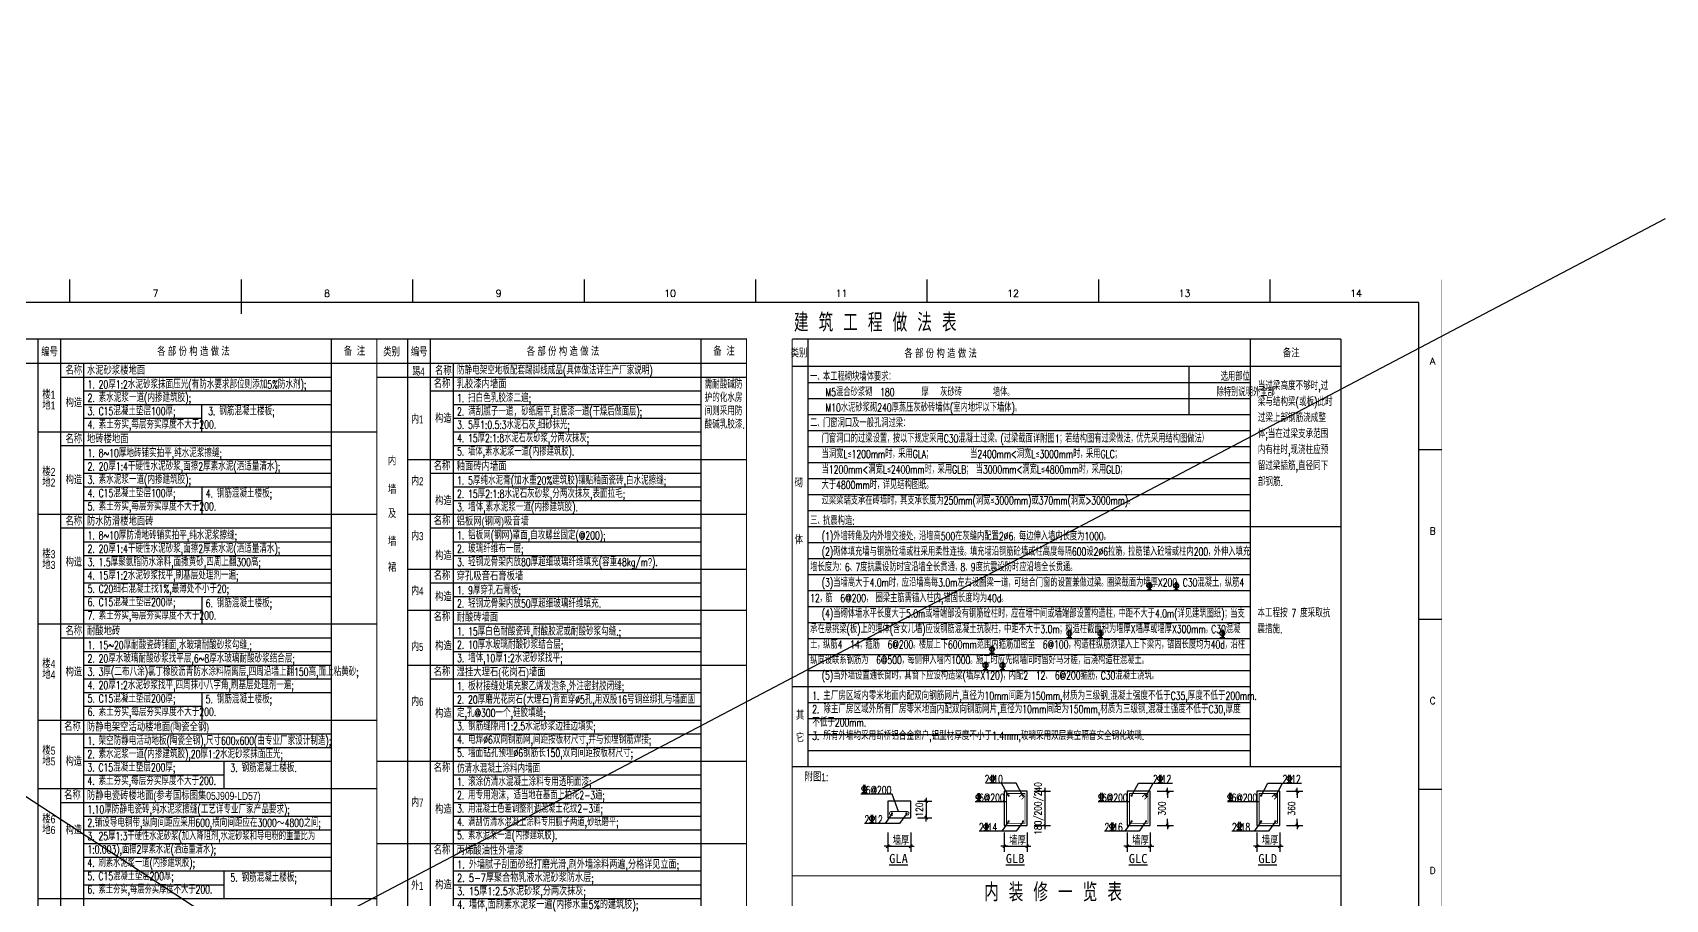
# Model space of a CAD drawing. Header units: millimetres. Extents: x 520869 to 643785, y -152849 to 11200.
# Drawn here: x 572383 to 643785, y -26702 to 11200 of the extents above; entities that cross this region are included whole.
import ezdxf
from ezdxf.enums import TextEntityAlignment as Align

# ---------------------------------------------------------------- set-up
doc = ezdxf.new("R2010")
doc.units = ezdxf.units.MM
doc.header["$LTSCALE"] = 1000
doc.layers.get('0').update_dxf_attribs({"color": 8})
doc.layers.get('DEFPOINTS').update_dxf_attribs({"color": 8})
for name, color, linetype in [('-人员定位', 6, 'Continuous'), ('PUB_DIM', 8, 'Continuous'), ('PUB_TEXT', 8, 'Continuous'), ('工程做法表', 8, 'Continuous')]:
    doc.layers.add(name, color=color, linetype=linetype)
doc.styles.add('BIGFONT', font='haiwenrs.shx', dxfattribs={"width": 0.8, "bigfont": 'haiwenhz.shx'})
doc.styles.add('DIM_FONT', font='SIMPLEX.shx', dxfattribs={"width": 0.8})
doc.styles.add('HZ', font='geditxt.shx', dxfattribs={"width": 0.75, "bigfont": 'hzfs_1.shx'})
doc.styles.add('ST', font='simsun.ttf', dxfattribs={"width": 0.8})
doc.styles.get("Standard").update_dxf_attribs({"font": 'txt', "bigfont": 'gbcbig.shx'})
doc.dimstyles.new('DIMN', dxfattribs={"dimtxt": 300, "dimasz": 1, "dimexe": 250, "dimexo": 300, "dimgap": 150, "dimtad": 1, "dimdec": 0, "dimzin": 0, "dimdsep": 46, "dimtxsty": 'DIM_FONT', "dimblk": '_DIMX', "dimcen": 0.09, "dimclrt": 7, "dimadec": 0, "dimazin": 0, "dimtfac": 1, "dimtdec": 0, "dimtix": 1, "dimtmove": 2, "dimatfit": 3, "dimldrblk": '_DIMX', "dimfxl": 0, "dimtolj": 1, "dimtzin": 0, "dimarcsym": 0})

# ---------------------------------------------------------------- blocks, each defined once
blk = doc.blocks.new('GEDI_WK_A11')
at = {"color": 3}
for p, q in [((450, 584), (450, 594)), ((525, 584), (525, 594)), ((600, 584), (600, 594)), ((675, 584), (675, 594)), ((750, 584), (750, 594)), ((825, 584), (825, 594)), ((900, 584), (900, 594)), ((975, 584), (975, 594)), ((1040, 519.75), (1050, 519.75)), ((1040, 445.5), (1050, 445.5)), ((1040, 371.25), (1050, 371.25))]:
    blk.add_line(p, q, dxfattribs=at)
blk.add_lwpolyline([(0, 0, 0.1, 0.1, 0), (1050, 0, 0.1, 0.1, 0), (1050, 594, 0.1, 0.1, 0), (0, 594, 0.1, 0.1, 0)], format="xyseb", close=True, dxfattribs=at)
blk.add_lwpolyline([(525, 579, 0.5, 0.5, 0), (525, 594, 0.5, 0.5, 0)], format="xyseb", dxfattribs=at)
blk.add_lwpolyline([(25, 10), (1040, 10), (1040, 584), (25, 584)], close=True, dxfattribs=at)
for s, p in [('7', (487.5, 588)), ('8', (562.5, 588)), ('9', (637.5, 588)), ('10', (712.5, 588)), ('11', (787.5, 588)), ('12', (862.5, 588)), ('13', (937.5, 588)), ('14', (1012.5, 588))]:
    blk.add_text(s, height=3, dxfattribs=at).set_placement(p, align=Align.MIDDLE)
for s, p in [('A', (1046, 556.88)), ('B', (1046, 482.62)), ('C', (1046, 408.38)), ('D', (1046, 334.12))]:
    blk.add_text(s, height=3, dxfattribs=at).set_placement(p, align=Align.CENTER)
blk = doc.blocks.new('_DIMX')
blk.add_line((-150, 0), (150, 0))
at = {"const_width": 50}
blk.add_lwpolyline([(-70, -70), (70, 70)], dxfattribs=at)
blk = doc.blocks.new('*D24')
at = {"layer": 'DEFPOINTS', "color": 0, "transparency": 16777216}
for p in [(610782, -22406), (610782, -23142), (611459, -23142)]:
    blk.add_point(p, dxfattribs=at)
at = {"layer": 'PUB_DIM', "color": 0, "lineweight": -2, "transparency": 16777216}
for p, q in [((611082, -22406), (611709, -22406)), ((611459, -22405), (611459, -22404)), ((611459, -22406), (611459, -23142)), ((611082, -23142), (611709, -23142)), ((611459, -23143), (611459, -23144))]:
    blk.add_line(p, q, dxfattribs=at)
for p, rotation in [((611459, -22406), 270), ((611459, -23142), 90)]:
    blk.add_blockref('_DIMX', p, dxfattribs=dict(at, rotation=rotation))
at = {"layer": 'PUB_DIM', "color": 7, "transparency": 16777216, "insert": (611159, -22774), "char_height": 300, "attachment_point": 5, "rotation": 90, "style": 'DIM_FONT'}
blk.add_mtext('\\A1;120', dxfattribs=at)
blk = doc.blocks.new('_ArchTick')
at = {"color": 0, "linetype": 'ByBlock', "const_width": 0.4}
blk.add_lwpolyline([(-0.5, -0.5), (0.5, 0.5)], dxfattribs=at)
blk = doc.blocks.new('*D25')
at = {"layer": 'DEFPOINTS', "color": 0, "transparency": 16777216}
for p in [(621259, -21977), (621259, -23477), (622020, -23477)]:
    blk.add_point(p, dxfattribs=at)
at = {"layer": 'PUB_DIM', "color": 0, "lineweight": -2, "transparency": 16777216}
for p, q in [((621559, -21977), (622270, -21977)), ((622020, -21978), (622020, -22269)), ((621559, -23477), (622270, -23477)), ((622020, -23476), (622020, -23186))]:
    blk.add_line(p, q, dxfattribs=at)
for p, rotation in [((622020, -21977), 90), ((622020, -23477), 270)]:
    blk.add_blockref('_DIMX', p, dxfattribs=dict(at, rotation=rotation))
at = {"layer": 'PUB_DIM', "color": 7, "transparency": 16777216, "insert": (621774, -22727), "char_height": 300, "attachment_point": 5, "rotation": 90, "style": 'DIM_FONT'}
blk.add_mtext('\\A1;300', dxfattribs=at)
blk = doc.blocks.new('*D26')
at = {"layer": 'DEFPOINTS', "color": 0, "transparency": 16777216}
for p in [(626924, -21977), (626924, -23477), (627685, -23477)]:
    blk.add_point(p, dxfattribs=at)
at = {"layer": 'PUB_DIM', "color": 0, "lineweight": -2, "transparency": 16777216}
for p, q in [((627224, -21977), (627935, -21977)), ((627685, -21978), (627685, -22269)), ((627224, -23477), (627935, -23477)), ((627685, -23476), (627685, -23186))]:
    blk.add_line(p, q, dxfattribs=at)
for p, rotation in [((627685, -21977), 90), ((627685, -23477), 270)]:
    blk.add_blockref('_DIMX', p, dxfattribs=dict(at, rotation=rotation))
at = {"layer": 'PUB_DIM', "color": 7, "transparency": 16777216, "insert": (627439, -22727), "char_height": 300, "attachment_point": 5, "rotation": 90, "style": 'DIM_FONT'}
blk.add_mtext('\\A1;360', dxfattribs=at)

msp = doc.modelspace()

# ---------------------------------------------------------------- linework, layer by layer
at = {"layer": '-人员定位'}
for p, q in [((520869.1, 11200.5), (643785.5, -68973.2)), ((521772.9, -61068.7), (643785.5, 3070.2))]:
    msp.add_line(p, q, dxfattribs=at)
at = {"color": 3}
for p, q in [((609978.2, -22096.6), (608608.3, -22096.6)), ((610253.3, -22859.7), (609978.2, -22096.6)), ((615392.8, -21615.5), (614119.7, -21615.5)), ((615054, -22171.3), (614754, -21615.5)), ((615692.8, -22171.3), (615392.8, -21615.5)), ((620442.3, -22171.3), (620742.3, -21615.5)), ((620742.3, -21615.5), (622224.6, -21615.5)), ((621081.1, -22171.3), (621381.1, -21615.5)), ((626106.9, -22171.3), (626406.9, -21615.5)), ((626406.9, -21615.5), (627878.4, -21615.5)), ((626745.8, -22171.3), (627045.8, -21615.5)), ((614976.2, -22431.4), (613601.7, -22431.4)), ((620353.7, -22431.4), (618979.2, -22431.4)), ((626018.4, -22431.4), (624643.9, -22431.4)), ((610295.6, -23388.3), (608760.2, -23388.3)), ((609963.7, -22964.2), (609663.7, -23388.3)), ((610595.6, -22964.2), (610295.6, -23388.3)), ((615062.8, -23290.3), (614762.8, -23723)), ((615694.7, -23290.3), (615394.7, -23723)), ((620440.3, -23290.3), (620140.3, -23723)), ((621072.3, -23290.3), (620772.3, -23723)), ((626105, -23290.3), (625805, -23723)), ((626737, -23290.3), (626437, -23723)), ((615394.7, -23723), (613770.7, -23723)), ((620772.3, -23723), (619257.1, -23723)), ((626437, -23723), (624832.1, -23723))]:
    msp.add_line(p, q, dxfattribs=at)
for points in [[(614876.2, -23477.2), (615881.3, -23477.2), (615881.3, -21977.2), (614876.2, -21977.2)], [(620253.7, -23477.2), (621258.9, -23477.2), (621258.9, -21977.2), (620253.7, -21977.2)], [(625918.4, -23477.2), (626923.6, -23477.2), (626923.6, -21977.2), (625918.4, -21977.2)], [(609777.1, -23142.5), (610782.2, -23142.5), (610782.2, -22405.6), (609777.1, -22405.6)]]:
    msp.add_lwpolyline(points, close=True, dxfattribs=at)
at = {"color": 3, "const_width": 40}
for points in [[(614976.2, -23377.2), (615781.3, -23377.2), (615781.3, -22077.2), (614976.2, -22077.2)], [(620353.7, -23377.2), (621158.9, -23377.2), (621158.9, -22077.2), (620353.7, -22077.2)], [(626018.4, -23377.2), (626823.6, -23377.2), (626823.6, -22077.2), (626018.4, -22077.2)]]:
    msp.add_lwpolyline(points, close=True, dxfattribs=at)
at = {"color": 3, "const_width": 50}
for points in [[(615037.8, -22164.1, 1), (615087.8, -22164.1, 1)], [(615719.7, -22164.1, -1), (615669.7, -22164.1, -1)], [(620415.3, -22164.1, 1), (620465.3, -22164.1, 1)], [(621097.3, -22164.1, -1), (621047.3, -22164.1, -1)], [(626080, -22164.1, 1), (626130, -22164.1, 1)], [(626762, -22164.1, -1), (626712, -22164.1, -1)], [(609938.7, -22939.2, -1), (609988.7, -22939.2, -1)], [(610620.6, -22939.2, 1), (610570.6, -22939.2, 1)], [(615037.8, -23290.3, -1), (615087.8, -23290.3, -1)], [(615719.7, -23290.3, 1), (615669.7, -23290.3, 1)], [(620415.3, -23290.3, -1), (620465.3, -23290.3, -1)], [(621097.3, -23290.3, 1), (621047.3, -23290.3, 1)], [(626080, -23290.3, -1), (626130, -23290.3, -1)], [(626762, -23290.3, 1), (626712, -23290.3, 1)]]:
    msp.add_lwpolyline(points, format="xyb", close=True, dxfattribs=at)
at = {"color": 3, "const_width": 40}
for points in [[(615681.1, -22077.2), (615532.7, -22225.6)], [(621058.7, -22077.2), (620910.3, -22225.6)], [(626723.3, -22077.2), (626574.9, -22225.6)], [(615781.3, -22181.7), (615635.1, -22328)], [(621158.9, -22181.7), (621012.6, -22328)], [(626823.6, -22181.7), (626677.3, -22328)]]:
    msp.add_lwpolyline(points, dxfattribs=at)
msp.add_lwpolyline([(610009.7, -23015), (609935, -23015, -0.9975639), (609934.5, -22859.7, -0.0015201), (609934.8, -22859.7), (610624.4, -22859.7, -0.0013339), (610624.7, -22859.7, -0.9978618), (610624.3, -23015), (610549.6, -23015)], format="xyb", dxfattribs=at)
at = {"layer": 'PUB_DIM'}
for p, q in [((616181.3, -21977.2), (616893, -21977.2)), ((616643, -21827.2), (616643, -23627.2)), ((616181.3, -23477.2), (616893, -23477.2))]:
    msp.add_line(p, q, dxfattribs=at)
at = {"layer": 'PUB_TEXT'}
for p, q in [((621197.4, -12828.5), (621197.4, -13161)), ((621260.4, -12828.5), (621260.4, -13161)), ((622359.4, -12828.5), (622359.4, -13161)), ((622422.4, -12828.5), (622422.4, -13161)), ((621123.9, -13161), (621333.9, -13161)), ((622285.9, -13161), (622495.9, -13161)), ((617686.4, -14912.5), (617686.4, -15245)), ((617749.4, -14912.5), (617749.4, -15245)), ((619053.4, -14912.5), (619053.4, -15245)), ((619116.4, -14912.5), (619116.4, -15245)), ((624382.4, -14912.5), (624382.4, -15245)), ((624445.4, -14912.5), (624445.4, -15245)), ((614308.4, -15608.5), (614308.4, -15941)), ((614371.4, -15608.5), (614371.4, -15941)), ((617612.9, -15245), (617822.9, -15245)), ((618979.9, -15245), (619189.9, -15245)), ((624308.9, -15245), (624518.9, -15245)), ((614022.4, -16310.5), (614022.4, -16643)), ((614085.4, -16310.5), (614085.4, -16643)), ((614234.9, -15941), (614444.9, -15941)), ((614767.4, -16310.5), (614767.4, -16643)), ((614830.4, -16310.5), (614830.4, -16643)), ((613948.9, -16643), (614158.9, -16643)), ((614693.9, -16643), (614903.9, -16643)), ((614323.5, -21263.1), (614323.5, -21595.6)), ((614386.5, -21263.1), (614386.5, -21595.6)), ((621659.5, -21263.1), (621659.5, -21595.6)), ((621722.5, -21263.1), (621722.5, -21595.6)), ((627311.5, -21261.1), (627311.5, -21593.6)), ((627374.5, -21261.1), (627374.5, -21593.6)), ((608645, -22031.6), (608855, -22031.6)), ((608718.5, -21699.1), (608718.5, -22031.6)), ((608781.5, -21699.1), (608781.5, -22031.6)), ((613714.5, -22055.1), (613714.5, -22387.6)), ((613777.5, -22055.1), (613777.5, -22387.6)), ((614250, -21595.6), (614460, -21595.6)), ((619088.5, -22040.1), (619088.5, -22372.6)), ((619151.5, -22040.1), (619151.5, -22372.6)), ((621586, -21595.6), (621796, -21595.6)), ((624726.5, -22047.1), (624726.5, -22379.6)), ((624789.5, -22047.1), (624789.5, -22379.6)), ((627238, -21593.6), (627448, -21593.6)), ((613641, -22387.6), (613851, -22387.6)), ((619015, -22372.6), (619225, -22372.6)), ((624653, -22379.6), (624863, -22379.6)), ((608977, -23342.6), (609187, -23342.6)), ((609050.5, -23010.1), (609050.5, -23342.6)), ((609113.5, -23010.1), (609113.5, -23342.6)), ((614047.5, -23361.1), (614047.5, -23693.6)), ((614110.5, -23361.1), (614110.5, -23693.6)), ((619561.5, -23342.1), (619561.5, -23674.6)), ((619624.5, -23342.1), (619624.5, -23674.6)), ((625125.5, -23317.1), (625125.5, -23649.6)), ((625188.5, -23317.1), (625188.5, -23649.6)), ((613974, -23693.6), (614184, -23693.6)), ((619488, -23674.6), (619698, -23674.6)), ((625052, -23649.6), (625262, -23649.6))]:
    msp.add_line(p, q, dxfattribs=at)
for centre in [(621228.9, -12986), (622390.9, -12986), (617717.9, -15070), (619084.9, -15070), (624413.9, -15070), (614339.9, -15766), (614053.9, -16468), (614798.9, -16468), (614355, -21420.6), (621691, -21420.6), (627343, -21418.6), (608750, -21856.6), (613746, -22212.6), (619120, -22197.6), (624758, -22204.6), (609082, -23167.6), (614079, -23518.6), (619593, -23499.6), (625157, -23474.6)]:
    msp.add_circle(centre, 105, dxfattribs=at)
at = {"layer": '工程做法表'}
for p, q in [((579772.8, -5059.9), (579772.8, -6259.9)), ((579780.7, -8659.9), (579780.7, -9859.9)), ((579780.7, -13459.9), (579780.7, -14659.9)), ((579780.7, -17659.9), (579780.7, -18859.9)), ((580745, -20659.9), (580745, -21859.9)), ((580745, -25459.9), (580745, -26659.9))]:
    msp.add_line(p, q, dxfattribs=at)
at = {"layer": '工程做法表', "const_width": 50}
for points in [[(533509.7, -2196.3), (576964, -2196.3)], [(533509.7, -2196.3), (587438.4, -2196.3), (587438.4, -57496.3), (571275.3, -57496.3)], [(533509.7, -2196.3), (587438.4, -2196.3), (587438.4, -57496.3), (571275.3, -57496.3)], [(549672.8, -2196.3), (603601.4, -2196.3), (603601.4, -54259.9), (587438.4, -54259.9)], [(549672.8, -2196.3), (603601.4, -2196.3), (603598.6, -53059.9), (587438.4, -53059.9)], [(629601.4, -2195.7), (605601.4, -2195.7)], [(629601.4, -2195.7), (629601.4, -51122.4), (605601.4, -51122.4), (605601.4, -2195.7)], [(571268.9, -3259.9), (587438.4, -3259.9)], [(587432, -3259.9), (603601.4, -3259.9)], [(605598.8, -25677), (629601.4, -25677)], [(605598.8, -25677), (629598.8, -25677)]]:
    msp.add_lwpolyline(points, dxfattribs=at)
at = {"layer": '工程做法表'}
for points in [[(572606.8, -2196.3), (572606.8, -57496.3)], [(573606.8, -2196.3), (573606.8, -57496.3)], [(585437, -2196.3), (585437, -57496.3)], [(588770.9, -2196.3), (588770.9, -53059.9)], [(589769.9, -2196.3), (589769.9, -45859.9)], [(601601.1, -2196.3), (601601.1, -53059.9)], [(606288.7, -2195.7), (606288.7, -20895.7)], [(625626.4, -2195.7), (625626.4, -20895.7)], [(574606.8, -3259.9), (574606.8, -57496.3)], [(590770.9, -3259.9), (590770.9, -45859.9)], [(629601.4, -3395.7), (605601.4, -3395.7)], [(622946.4, -3395.7), (622946.4, -5495.7)], [(573606.8, -3859.9), (585437, -3859.9)], [(573606.8, -3859.9), (585437, -3859.9)], [(587439.4, -3859.9), (603601.2, -3859.9)], [(606293, -4095.7), (625626.4, -4095.7)], [(574606.8, -4459.9), (585437, -4459.9)], [(589770.9, -4459.9), (601601.1, -4459.9)], [(606293, -4795.7), (625626.4, -4795.7)], [(574606.8, -5059.9), (585437, -5059.9)], [(574606.8, -5659.9), (579772.8, -5659.9)], [(590770.9, -5059.9), (601601.1, -5059.9)], [(590770.9, -5659.9), (601601.1, -5659.9)], [(606293, -5495.7), (625626.4, -5495.7)], [(572606.8, -6259.9), (587438.4, -6259.9)], [(590770.9, -6259.9), (601601.1, -6259.9)], [(606293, -6195.7), (625626.4, -6195.7)], [(573606.8, -6859.9), (585437, -6859.9)], [(590770.9, -6859.9), (601601.1, -6859.9)], [(606293, -6895.7), (625626.4, -6895.7)], [(574606.8, -7459.9), (585437, -7459.9)], [(588770.9, -7459.9), (603601, -7459.9)], [(606293, -7595.7), (625626.4, -7595.7)], [(574606.8, -8059.9), (585437, -8059.9)], [(589770.9, -8059.9), (601601.1, -8059.9)], [(606293, -8295.7), (625626.4, -8295.7)], [(574606.8, -8659.9), (585437, -8659.9)], [(574606.8, -9259.9), (579780.7, -9259.9)], [(590770.9, -8659.9), (601601.1, -8659.9)], [(590770.9, -9259.9), (601601.1, -9259.9)], [(606293, -8995.7), (625626.4, -8995.7)], [(572606.8, -9859.9), (587438.4, -9859.9)], [(588769.9, -9859.9), (603600.9, -9859.9)], [(606293, -9695.7), (625626.4, -9695.7)], [(573606.8, -10459.9), (585437, -10459.9)], [(589770.9, -10459.9), (601601.1, -10459.9)], [(606293, -10395.7), (629601.4, -10395.7)], [(574606.8, -11059.9), (585437, -11059.9)], [(590770.9, -11059.9), (601601.1, -11059.9)], [(606293, -11095.7), (625626.4, -11095.7)], [(574606.8, -11659.9), (585437, -11659.9)], [(590770.9, -11659.9), (601601.1, -11659.9)], [(606293, -11795.7), (625626.4, -11795.7)], [(574606.8, -12259.9), (585437, -12259.9)], [(588769.9, -12259.9), (603600.9, -12259.9)], [(606293, -12495.7), (625626.4, -12495.7)], [(574606.8, -12859.9), (585437, -12859.9)], [(574606.8, -13459.9), (585437, -13459.9)], [(589770.9, -12859.9), (601601.1, -12859.9)], [(590770.9, -13459.9), (601601.1, -13459.9)], [(606293, -13195.7), (625626.4, -13195.7)], [(574606.8, -14059.9), (579780.7, -14059.9)], [(588769.9, -14059.9), (603600.9, -14059.9)], [(606293, -13895.7), (625626.4, -13895.7)], [(572606.8, -14659.9), (587438.4, -14659.9)], [(590770.9, -14659.9), (601601.1, -14659.9)], [(606293, -14595.7), (625626.4, -14595.7)], [(573606.8, -15259.9), (585437, -15259.9)], [(590770.9, -15259.9), (601601.1, -15259.9)], [(606293, -15295.7), (625626.4, -15295.7)], [(574606.8, -15859.9), (585437, -15859.9)], [(590770.9, -15859.9), (601601.1, -15859.9)], [(606293, -15995.7), (625626.4, -15995.7)], [(574606.8, -16459.9), (585437, -16459.9)], [(574606.8, -17059.9), (585437, -17059.9)], [(588769.9, -16459.9), (603600.4, -16459.9)], [(589769.9, -17059.9), (601601.1, -17059.9)], [(606293, -16695.7), (625626.4, -16695.7)], [(574606.8, -17659.9), (585437, -17659.9)], [(590770.9, -17659.9), (601601.1, -17659.9)], [(605601.4, -17395.7), (625626.4, -17395.7)], [(574606.8, -18259.9), (579780.7, -18259.9)], [(590770.9, -18259.9), (601601.1, -18259.9)], [(606293, -18095.7), (625626.4, -18095.7)], [(572606.8, -18859.9), (587438.4, -18859.9)], [(590769.9, -18859.9), (601600.1, -18859.9)], [(606293, -18795.7), (625626.4, -18795.7)], [(573606.8, -19459.9), (585437, -19459.9)], [(590769.9, -19459.9), (601601.1, -19459.9)], [(606293, -19495.7), (625626.4, -19495.7)], [(574606.8, -20059.9), (585437, -20059.9)], [(574606.8, -20659.9), (585437, -20659.9)], [(587438.4, -20659.9), (603600.5, -20659.9)], [(590769.9, -20059.9), (601601.1, -20059.9)], [(606293, -20195.7), (625626.4, -20195.7)], [(574606.8, -21259.9), (580745, -21259.9)], [(590770.9, -21259.9), (601601.1, -21259.9)], [(605601.4, -20895.7), (629601.4, -20895.7)], [(606293, -20895.7), (625626.4, -20895.7)], [(572606.8, -21859.9), (587438.1, -21859.9)], [(590770.9, -21859.9), (601601.1, -21859.9)], [(573606.8, -22459.9), (585437, -22459.9)], [(590770.9, -22459.9), (601601.1, -22459.9)], [(574606.8, -23059.9), (585437, -23059.9)], [(590770.9, -23059.9), (601601.1, -23059.9)], [(574606.8, -23659.9), (585437, -23659.9)], [(574606.8, -24259.9), (585437, -24259.9)], [(587438.4, -24259.9), (603600.3, -24259.9)], [(590770.9, -23659.9), (601601.1, -23659.9)], [(574606.8, -24859.9), (585437, -24859.9)], [(590770.9, -24859.9), (601601.1, -24859.9)], [(574606.8, -25459.9), (585437, -25459.9)], [(590770.9, -25459.9), (601601.1, -25459.9)], [(574606.8, -26059.9), (580745, -26059.9)], [(590770.9, -26059.9), (601601.1, -26059.9)], [(572606.8, -26659.9), (587437.9, -26659.9)], [(590770.9, -26659.9), (601601.1, -26659.9)]]:
    msp.add_lwpolyline(points, dxfattribs=at)

# ---------------------------------------------------------------- block references
at = {"xscale": 100, "yscale": 100, "zscale": 100}
msp.add_blockref('GEDI_WK_A11', (529009.7, -59001.6), dxfattribs=at)
at = {"layer": 'PUB_DIM', "xscale": 100, "yscale": 100, "zscale": 100}
for p, rotation in [((616643, -21977.2), 90), ((616643, -23477.2), 270)]:
    msp.add_blockref('_ArchTick', p, dxfattribs=dict(at, rotation=rotation))

# ---------------------------------------------------------------- texts
at = {"layer": 'PUB_DIM', "color": 7, "insert": (616396.7, -22727.2), "char_height": 300, "attachment_point": 5, "rotation": 90, "style": 'DIM_FONT'}
msp.add_mtext('\\A1;180/200/240', dxfattribs=at)
at = {"layer": 'PUB_TEXT', "style": 'HZ'}
for s, height, width, p in [('建 筑 工 程 做 法 表 ', 800, 0.8, (605674.9, -1876.5)), ('2 10', 350, 0.7, (614019, -21615.5)), ('2 12', 350, 0.7, (621381.1, -21615.5)), ('2 12', 350, 0.7, (627045.8, -21615.5)), ('6@200', 350, 0.7, (608814.9, -22096.6)), (' 6@200', 350, 0.7, (613601.7, -22431.4)), (' 6@200', 350, 0.7, (618979.2, -22431.4)), (' 6@200', 350, 0.7, (624643.9, -22431.4)), ('2 12', 350, 0.7, (608760.2, -23388.3)), ('2 14', 350, 0.7, (613770.7, -23723)), ('2 16', 350, 0.7, (619257.1, -23723)), ('2 18', 350, 0.7, (624832.3, -23723)), (' 内 装 修 一 览 表 ', 800, 0.8, (613552.2, -26791.6))]:
    msp.add_text(s, height=height, dxfattribs=dict(at, width=width)).set_placement(p)
at = {"layer": 'PUB_TEXT', "linetype": 'Continuous', "style": 'BIGFONT'}
for s, width, p in [('编号', 0.8, (573124.8, -2947.9)), ('备  注', 0.8, (586456.4, -2917.1)), ('类别', 0.8, (588079.7, -2947.9)), ('编号', 0.8, (589287.9, -2947.9)), ('备  注', 0.8, (602619.4, -2917.1)), ('类别', 0.8, (605899.2, -2997.7)), ('备注', 0.8, (627425, -2997.7)), ('踢4', 0.75, (589257.1, -3798)), ('名称', 0.8, (590287.1, -4330.8)), ('楼1', 0.8, (573092.3, -4811.5)), ('地1', 0.8, (573092.3, -5279.5)), ('内1', 0.75, (589206.6, -5889.1)), ('楼2', 0.8, (573092.3, -8182.6)), ('内', 0.8, (588104.7, -7711.1)), ('名称', 0.8, (590287.1, -7930.8)), ('地2', 0.8, (573092.3, -8650.6)), ('内2', 0.75, (589206.6, -8593.2)), ('砌', 0.8, (605887.4, -8677.8)), ('墙', 0.8, (588104.7, -8962.8)), ('及', 0.8, (588104.7, -10020)), ('名称', 0.8, (590287.1, -10330.8)), ('内3', 0.75, (589206.6, -10993.2)), ('楼3', 0.8, (573092.3, -11782.6)), ('墙', 0.8, (588104.7, -11237.9)), ('体', 0.8, (605887.4, -11165.9)), ('地3', 0.8, (573092.3, -12250.6)), ('裙', 0.8, (588104.7, -12370.4)), ('名称', 0.8, (590287.1, -12730.8)), ('内4', 0.75, (589206.6, -13393.2)), ('名称', 0.8, (590287.1, -14530.8)), ('内5', 0.75, (589206.6, -15835.4)), ('楼4', 0.8, (573092.3, -16582.6)), ('地4', 0.8, (573092.3, -17050.6)), ('名称', 0.8, (590287.1, -16930.8)), ('内6', 0.75, (589206.6, -18235.4)), ('其', 0.8, (605944.7, -18843.4)), ('名称', 0.8, (574123, -19330.8)), ('楼5', 0.8, (573092.3, -20375.7)), ('它', 0.8, (605944.7, -19816)), ('地5', 0.8, (573092.3, -20843.7)), ('名称', 0.8, (590287.1, -21130.8)), ('名称', 0.8, (574123, -22330.8)), ('内7', 0.75, (589206.6, -22646.9)), ('楼6', 0.8, (573092.3, -23375.7)), ('地6', 0.8, (573092.3, -23843.7)), ('名称', 0.8, (590287.1, -24730.8)), ('外1', 0.75, (589206.6, -26289.1))]:
    msp.add_text(s, height=350, dxfattribs=dict(at, width=width)).set_placement(p, align=Align.CENTER)
at = {"layer": 'PUB_TEXT', "linetype": 'Continuous', "style": 'BIGFONT', "width": 0.8}
for s, p in [('各 部 份 构 造 做 法', (577828.1, -2928.7)), ('各 部 份 构 造 做 法', (593991.1, -2928.7)), ('各 部 份 构 造 做 法', (610505.4, -3018.8)), ('名称', (573817.2, -3751)), ('水泥砂浆楼地面', (574756.1, -3751)), ('名称', (589981.5, -3763.4)), ('乳胶漆内墙面', (590926, -4349.9)), ('构造', (573823.6, -5167.8)), ('构造', (589983.5, -5854.5)), ('名称', (573817.2, -6751)), ('地砖楼地面', (574756.1, -6751)), ('釉面砖内墙面', (590926, -7949.9)), ('构造', (573823.6, -8538.8)), ('构造', (589983.5, -9454.5)), ('名称', (573817.2, -10351)), ('防水防滑楼地面砖', (574756.1, -10351)), ('铝板网(钢网)吸音墙', (590926, -10349.9)), ('构造', (573823.6, -12138.8)), ('构造', (589983.5, -11854.5)), ('穿孔吸音石膏板墙', (590926, -12749.9)), ('构造', (589983.5, -13654.5)), ('耐酸砖墙面', (590926, -14549.9)), ('名称', (573817.2, -15151)), ('耐酸地砖', (574756.1, -15151)), ('构造', (589983.5, -15800.7)), ('构造', (573823.6, -16938.8)), ('湿挂大理石(花岗石)墙面', (590926, -16949.9)), ('构造', (589983.5, -18749.1)), ('防静电架空活动楼地面(陶瓷全钢) ', (574753.9, -19350)), ('构造', (573819.4, -20854.5)), ('附图1:', (606142.9, -21534)), ('防静电瓷砖楼地面(参考国标图集05J909-LD57) ', (574753.9, -22350)), ('构造', (589983.5, -22948)), ('构造', (573819.4, -23854.5)), ('墙厚', (609993.5, -24308.2)), ('墙厚', (615092.6, -24308.2)), ('墙厚', (620470.2, -24308.2)), ('墙厚', (626134.9, -24308.2)), ('丙烯酸油性外墙漆', (590926, -24749.9)), ('构造', (589983.5, -26254.5))]:
    msp.add_text(s, height=350, dxfattribs=at).set_placement(p)
at = {"layer": 'PUB_TEXT', "style": 'ST'}
for s, p in [('%%uGLA', (609842.9, -25116.4)), ('%%UGLB', (614942, -25116.4)), ('%%UGLC', (620319.6, -25116.4)), ('%%UGLD', (625984.3, -25116.4))]:
    msp.add_text(s, height=400, dxfattribs=at).set_placement(p)
at = {"layer": 'PUB_TEXT', "linetype": 'Continuous', "char_height": 350, "attachment_point": 1, "style": 'HZ'}
for s, insert, width in [('{\\W0.7;\\P防静电架空地板配套踢脚线成品(具体做法详生产厂家说明)}', (590941.4, -2808.8), 10657.664), ('{\\W0.7;1. 20厚1:2水泥砂浆抹面压光(有防水要求部位则添加5%防水剂);\\P2. 素水泥浆一道(内掺建筑胶);\\P3. C15混凝土垫层100厚;\\P4. 素土夯实,每层夯实厚度不大于200.}', (574786.2, -4009.9), 12745.052), ('{\\W0.7;需耐酸碱防护的化水房间则采用防酸碱乳胶漆.}', (601770.1, -4008.9), 1831.302), ('{\\W0.7;1. 扫白色乳胶漆二遍;\\P2. 满刮腻子一道\\fSimSun|b0|i0|c134|p2;，\\Fgeditxt,dxt|c134;砂纸磨平,封底漆一道(干燥后做面层);\\P3. 5厚1:0.5:3水泥石灰,细砂抹光;\\P4. 15厚2:1:8水泥石灰砂浆,分两次抹灰;\\P5. 墙体,素水泥浆一道(内掺建筑胶).}', (590943.4, -4608.8), 8336.461), ('{\\W0.7;\\P\\P3. 钢筋混凝土楼板;}', (580061.6, -4009.9), 12745.052), ('{\\W0.7;1. 8~10厚地砖铺实拍平,纯水泥浆擦缝;\\P2. 20厚1:4干硬性水泥砂浆,面擦2厚素水泥(洒适量清水);\\P3. 素水泥浆一道(内掺建筑胶);\\P4. C15混凝土垫层100厚;\\P5. 素土夯实,每层夯实厚度不大于200.}', (574786.2, -7009.9), 12745.052), ('{\\W0.7;1. 5厚纯水泥膏(加水重20%建筑胶)镶贴釉面瓷砖,白水泥擦缝;\\P2. 15厚2:1:8水泥石灰砂浆,分两次抹灰,表面拉毛;\\P3. 墙体,素水泥浆一道(内掺建筑胶).}', (590943.4, -8208.8), 10657.664), ('\\P\\P{\\W0.7;4. 钢筋混凝土楼板;\\H1.0714x; }', (579950.1, -7609.9), 12745.052), ('{\\W0.7;1. 8~10厚防滑地砖铺实拍平,纯水泥浆擦缝;\\P2. 20厚1:4干硬性水泥砂浆,面擦2厚素水泥(洒适量清水);\\P3. 1.5厚聚氨脂防水涂料,面撒黄砂,四周上翻300高;\\P4. 15厚1:2水泥砂浆找平,刷基层处理剂一遍;\\P5. C20细石混凝土找1%,最薄处不小于20;\\P6. C15混凝土垫层200厚;\\P7. 素土夯实,每层夯实厚度不大于200.}', (574786.2, -10609.9), 12745.052), ('{\\W0.7;1. 铝板网(钢网)罩面,自攻螺丝固定(@200);\\P2. 玻璃纤维布一层;\\P3. 轻钢龙骨架内放80厚超细玻璃纤维填充(容重48kg/m\x8f).}', (590943.4, -10608.8), 10657.664), ('\\P\\P{\\W0.7;6. 钢筋混凝土楼板;\\H1.0714x; }', (579950.1, -12409.9), 12745.052), ('{\\W0.7;1. 9厚穿孔石膏板;\\P2. 轻钢龙骨架内放50厚超细玻璃纤维填充.}', (590943.4, -13008.8), 10657.664), ('{\\W0.7;1. 15厚白色耐酸瓷砖,耐酸胶泥或耐酸砂浆勾缝.;\\P2. 10厚水玻璃耐酸砂浆结合层;\\H1.033x; \\H0.9681x;\\P3. \\H0.99995x;墙体,10厚1:2水泥砂浆找平;\\H1.022x; }', (590943.4, -14808.8), 10657.664), ('{\\W0.7;1. 15~20厚耐酸瓷砖铺面,水玻璃耐酸砂浆勾缝.;\\P2. 20厚水玻璃耐酸砂浆找平层,6~8厚水玻璃耐酸砂浆结合层;\\P3. 3厚(二布八涂)氯丁橡胶沥青防水涂料隔离层,四周沿墙上翻150高,面上粘黄砂;\\P4. 20厚1:2水泥砂浆找平,四周抹小八字角,刷基层处理剂一遍;\\P5. C15混凝土垫层200厚;\\P6. 素土夯实,每层夯实厚度不大于200.}', (574786.2, -15409.9), 12745.052), ('\\P\\P{\\W0.7;5. 钢筋混凝土楼板;\\H1.0714x; }', (579950.1, -16609.9), 12745.052), ('{\\W0.7;1. 板材接缝处填充聚乙烯发泡条,外注密封胶闭缝;\\P2. 20厚磨光花岗石(大理石)背面穿∅5孔,用双股16号铜丝绑扎与墙面固定,孔@300一个,硅胶填缝; \\P3. 钢筋缝隙用1:2.5水泥砂浆边挂边填实;\\P4. 电焊∅6双向钢筋网,间距按板材尺寸,并与预埋钢筋焊接;\\P5. 墙面钻孔预埋∅6钢筋长150,双向间距按板材尺寸;}', (590943.4, -17208.8), 10657.664), ('{\\W0.7;1. 主厂房区域内零米地面内配双向钢筋网片,直径为10mm间距为150mm,材质为三级钢.混凝土强度不低于C35,厚度不低于200mm.\\P2. 除主厂房区域外所有厂房零米地面内配双向钢筋网片,直径为10mm间距为150mm,材质为三级钢.混凝土强度不低于C30,厚度不低于200mm.\\P3. 所有外墙均采用断桥铝合金窗户,铝型材厚度不小于1.4mm,玻璃采用双层真空隔音安全钢化玻璃.}', (606476.5, -17623.6), 18805.404), ('{\\W0.7;\\P1. 架空防静电活动地板(陶瓷全钢),尺寸600x600(由专业厂家设计制造);\\P2. 素水泥浆一道(内掺建筑胶),20厚1:2水泥砂浆抹面压光;\\P3. C15混凝土垫层200厚;\\P4. 素土夯实,每层夯实厚度不大于200.}', (574779.8, -19008.8), 13198.97), ('\\P\\P{\\W0.7;3. 钢筋混凝土楼板.\\H1.0714x; }', (581033.8, -19609.9), 12745.052), ('{\\W0.7;仿清水混凝土涂料内墙面\\P1. 滚涂仿清水混凝土涂料专用透明面漆;\\P2. 用专用泡沫\\fSimSun|b0|i0|c134|p2;，\\Fgeditxt,dxt|c134;适当地在基面上拍花2-3遍;\\P3. 用混凝土色差调整剂调混凝土花纹2-3道;\\P4. 满刮仿清水混凝土涂料专用腻子两道,砂纸磨平;\\P5. 素水泥浆一道(内掺建筑胶).}', (590943.4, -20808.8), 8336.461), ('{\\W0.7;\\P1.10厚防静电瓷砖,纯水泥浆擦缝(工艺详专业厂家产品要求);\\P2.铺设导电铜带,纵向间距应采用600,横向间距应在3000\\fSimSun|b0|i0|c134|p2;～\\Fgeditxt,dxt|c134;4800之间;\\P3. 25厚1:3干硬性水泥砂浆(加入降阻剂,水泥砂浆和导电粉的重量比为1:0.003),面擦2厚素水泥(洒适量清水);  \\P4. 刷素水泥浆一道(内掺建筑胶); \\P5. C15混凝土垫层200厚;\\P6. 素土夯实,每层夯实厚度不大于200.}', (574779.8, -22008.8), 10657.275), ('1. 外墙腻子刮面砂纸打磨光滑,{\\C7;刷}外墙涂料两遍,分格详见立面;\\P2. 5-7厚聚合物乳液水泥砂浆防水层;\\P3. 15厚1:2.5水泥砂浆,分两次抹灰;\\P4. 墙体,面刷素水泥浆一遍(内掺水重5%的建筑胶);', (590943.4, -25008.8), 10657.664), ('\\P\\P{\\W0.7;5. 钢筋混凝土楼板;\\H1.0714x; }', (581033.8, -24409.9), 12745.052)]:
    msp.add_mtext(s, dxfattribs=dict(at, insert=insert, width=width))
at = {"layer": 'PUB_TEXT', "linetype": 'Continuous', "char_height": 350, "attachment_point": 1}
for s, insert, width, line_spacing_factor, style in [('\\A1;{\\W0.7;一\\Fgbenor,gbcbig|c134;、\\Fgeditxt,dxt|c134;本工程砌块墙体要求\\Fgbenor,gbcbig|c134;：\\Fgeditxt,dxt|c134;                                                                                     选用部位\\P    M5混合砂浆砌 \\C6; 180       \\C256;厚   灰砂砖        墙体\\Fgbenor,gbcbig|c134;。\\Fgeditxt,dxt|c134;                                                     除特别说明外全部\\P    M10水泥砂浆砌240厚蒸压灰砂砖墙体(室内地坪以下墙体)\\Fgbenor,gbcbig|c134;。\\Fgeditxt,dxt|c134;\\P二\\Fgbenor,gbcbig|c134;、\\Fgeditxt,dxt|c134;门窗洞口及一般孔洞过梁\\Fgbenor,gbcbig|c134;：\\Fgeditxt,dxt|c134;  \\P   门窗洞口的过梁设置\\Fgbenor,gbcbig|c134;，\\Fgeditxt,dxt|c134;按以下规定采用C30混凝土过梁\\Fgbenor,gbcbig|c134;。\\Fgeditxt,dxt|c134;(过梁截面详附图1\\Fgbenor,gbcbig|c134;；\\Fgeditxt,dxt|c134;若结构图有过梁做法\\Fgbenor,gbcbig|c134;，\\Fgeditxt,dxt|c134;优先采用结构图做法\\Fgbenor,gbcbig|c134;）\\Fgeditxt,dxt|c134;  \\P   当洞宽L\\Fgbenor,gbcbig|c134;≤\\Fgeditxt,dxt|c134;1200mm时\\Fgbenor,gbcbig|c134;，\\Fgeditxt,dxt|c134;采用GLA\\Fgbenor,gbcbig|c134;；\\Fgeditxt,dxt|c134;          当2400mm<洞宽L\\Fgbenor,gbcbig|c134;≤\\Fgeditxt,dxt|c134;3000mm时\\Fgbenor,gbcbig|c134;，\\Fgeditxt,dxt|c134;采用GLC\\Fgbenor,gbcbig|c134;；\\Fgeditxt,dxt|c134;\\P   当1200mm<洞宽L\\Fgbenor,gbcbig|c134;≤\\Fgeditxt,dxt|c134;2400mm时\\Fgbenor,gbcbig|c134;，\\Fgeditxt,dxt|c134;采用GLB\\Fgbenor,gbcbig|c134;；\\Fgeditxt,dxt|c134; 当3000mm<洞宽L\\Fgbenor,gbcbig|c134;≤\\Fgeditxt,dxt|c134;4800mm时\\Fgbenor,gbcbig|c134;，\\Fgeditxt,dxt|c134;采用GLD\\Fgbenor,gbcbig|c134;；\\Fgeditxt,dxt|c134; \\P   大于4800mm时\\Fgbenor,gbcbig|c134;，\\Fgeditxt,dxt|c134;详见结构图纸\\Fgbenor,gbcbig|c134;。\\Fgeditxt,dxt|c134;\\P   过梁梁端支承在砖墙时\\Fgbenor,gbcbig|c134;，\\Fgeditxt,dxt|c134;其支承长度为250mm(洞宽\\Fgbenor,gbcbig|c134;≤\\Fgeditxt,dxt|c134;3000mm)或370mm(洞宽>3000mm)\\Fgbenor,gbcbig|c134;。}', (606383, -3667), 19243.407, 1.16, 'BIGFONT'), ('{\\W0.7;当过梁高度不够时,过梁与结构梁(或板)此时过梁上部钢筋浇成整体;当在过梁支承范围内有柱时,现浇柱应预留过梁插筋,直径同下部钢筋.}', (625962.9, -4071.7), 3394.279, 1.2, 'HZ'), ('\\A1;{\\W0.7;三\\Fgbenor,gbcbig|c134;、\\Fgeditxt,dxt|c134;抗震构造:\\P   (1)外墙转角及内外墙交接处\\Fgbenor,gbcbig|c134;，\\Fgeditxt,dxt|c134;沿墙高500在灰缝内配置2∅6\\Fgbenor,gbcbig|c134;，\\Fgeditxt,dxt|c134;每边伸入墙内长度为1000\\Fgbenor,gbcbig|c134;。\\Fgeditxt,dxt|c134;\\P   (2)砌体填充墙与钢筋砼墙或柱采用柔性连接\\Fgbenor,gbcbig|c134;。\\Fgeditxt,dxt|c134;填充墙沿钢筋砼墙或柱高度每隔\\C6;600\\C256;设2∅6拉筋\\Fgbenor,gbcbig|c134;，\\Fgeditxt,dxt|c134;拉筋锚入砼墙或柱内200\\Fgbenor,gbcbig|c134;，\\Fgeditxt,dxt|c134;外伸入填充墙长度为\\Fgbenor,gbcbig|c134;：\\Fgeditxt,dxt|c134;6\\Fgbenor,gbcbig|c134;、\\Fgeditxt,dxt|c134;7度抗震设防时宜沿墙全长贯通\\Fgbenor,gbcbig|c134;，\\Fgeditxt,dxt|c134;8\\Fgbenor,gbcbig|c134;、\\Fgeditxt,dxt|c134;9度抗震设防时应沿墙全长贯通\\Fgbenor,gbcbig|c134;。\\Fgeditxt,dxt|c134; \\P   (3)当墙高大于4.0m时\\Fgbenor,gbcbig|c134;，\\Fgeditxt,dxt|c134;应沿墙高每3.0m左右设圈梁一道\\Fgbenor,gbcbig|c134;，\\Fgeditxt,dxt|c134;可结合门窗的设置兼做过梁\\Fgbenor,gbcbig|c134;。\\Fgeditxt,dxt|c134;圈梁截面为墙厚X200\\Fgbenor,gbcbig|c134;，\\Fgeditxt,dxt|c134;C30混凝土\\Fgbenor,gbcbig|c134;，\\Fgeditxt,dxt|c134;纵筋4  12\\Fgbenor,gbcbig|c134;，\\Fgeditxt,dxt|c134;筋  6@200\\Fgbenor,gbcbig|c134;，\\Fgeditxt,dxt|c134; 圈梁主筋需锚入柱内,锚固长度均为40d\\Fgbenor,gbcbig|c134;。\\Fgeditxt,dxt|c134;\\P   (4)当砌体墙水平长度大于5.0m或墙端部没有钢筋砼柱时\\Fgbenor,gbcbig|c134;，\\Fgeditxt,dxt|c134;应在墙中间或墙端部设置构造柱\\Fgbenor,gbcbig|c134;，\\Fgeditxt,dxt|c134;中距不大于4.0m(详见建筑图纸)\\Fgbenor,gbcbig|c134;；\\Fgeditxt,dxt|c134;当支承在悬挑梁(板)上的墙体(含女儿墙)应设钢筋混凝土抗裂柱\\Fgbenor,gbcbig|c134;，\\Fgeditxt,dxt|c134;中距不大于3.0m\\Fgbenor,gbcbig|c134;；\\Fgeditxt,dxt|c134;构造柱截面积为墙厚X墙厚或墙厚X300mm\\Fgbenor,gbcbig|c134;，\\Fgeditxt,dxt|c134;C30混凝土\\Fgbenor,gbcbig|c134;，\\Fgeditxt,dxt|c134;纵筋4  14\\Fgbenor,gbcbig|c134;，\\Fgeditxt,dxt|c134;箍筋  6@200\\Fgbenor,gbcbig|c134;。\\Fgeditxt,dxt|c134;楼层上下600mm范围内箍筋加密至  6@100\\Fgbenor,gbcbig|c134;，\\Fgeditxt,dxt|c134;构造柱纵筋须锚入上下梁内\\Fgbenor,gbcbig|c134;，\\Fgeditxt,dxt|c134;锚固长度均为40d\\Fgbenor,gbcbig|c134;，\\Fgeditxt,dxt|c134;沿柱纵向设联系钢筋为  6@500\\Fgbenor,gbcbig|c134;，\\Fgeditxt,dxt|c134;每侧伸入墙内1000\\Fgbenor,gbcbig|c134;。\\Fgeditxt,dxt|c134;施工时应先砌墙同时留好马牙槎\\Fgbenor,gbcbig|c134;，\\Fgeditxt,dxt|c134;后浇构造柱混凝土\\Fgbenor,gbcbig|c134;。\\Fgeditxt,dxt|c134;\\P   (5)当外墙设置通长窗时\\Fgbenor,gbcbig|c134;，\\Fgeditxt,dxt|c134;其窗下应设构造梁(墙厚X120)\\Fgbenor,gbcbig|c134;，\\Fgeditxt,dxt|c134;内配2  12\\Fgbenor,gbcbig|c134;、\\Fgeditxt,dxt|c134; 6@200箍筋\\Fgbenor,gbcbig|c134;，\\Fgeditxt,dxt|c134;C30混凝土浇筑\\Fgbenor,gbcbig|c134;。}', (606387.3, -9968), 19243.407, 1.16, 'BIGFONT'), ('{\\W0.7;本工程按 \\C6;7\\C256; 度采取抗震措施.}', (625943.5, -14009.6), 3394.279, 1.2, 'HZ')]:
    msp.add_mtext(s, dxfattribs=dict(at, insert=insert, width=width, line_spacing_factor=line_spacing_factor, style=style))

# ---------------------------------------------------------------- dimensions: what is measured, and where the dimension line sits
at = {"layer": 'PUB_DIM'}
for base, p1, p2, text, picture, middle in [((622020.5, -23477.2), (621258.9, -21977.2), (621258.9, -23477.2), '300', '*D25', (621774.2, -22727.2)), ((627685.2, -23477.2), (626923.6, -21977.2), (626923.6, -23477.2), '360', '*D26', (627438.9, -22727.2))]:
    dim = msp.add_linear_dim(base=base, p1=p1, p2=p2, angle=270, text=text, dimstyle='DIMN', dxfattribs=at)
    dim.commit()
    dim.dimension.update_dxf_attribs({"geometry": picture, "text_midpoint": middle, "dimtype": 128})
dim = msp.add_linear_dim(base=(611458.9, -23142.5), p1=(610782.2, -22405.6), p2=(610782.2, -23142.5), angle=270, text='120', dimstyle='DIMN', dxfattribs=at)
dim.commit()
dim.dimension.update_dxf_attribs({"geometry": '*D24', "text_midpoint": (611158.9, -22774)})
for base, p1, p2, location in [((610782.2, -24377.4), (609777.1, -23477.2), (610782.2, -23477.2), (610539.2, -24047.4)), ((615881.3, -24377.4), (614876.2, -23477.2), (615881.3, -23477.2), (615638.3, -24047.4)), ((621258.9, -24377.4), (620253.7, -23477.2), (621258.9, -23477.2), (621015.8, -24047.4)), ((626923.6, -24377.4), (625918.4, -23477.2), (626923.6, -23477.2), (626680.5, -24047.4))]:
    msp.add_linear_dim(base=base, p1=p1, p2=p2, location=location, text='.', dimstyle='DIMN', dxfattribs=at).render()

doc.saveas('drawing.dxf')
